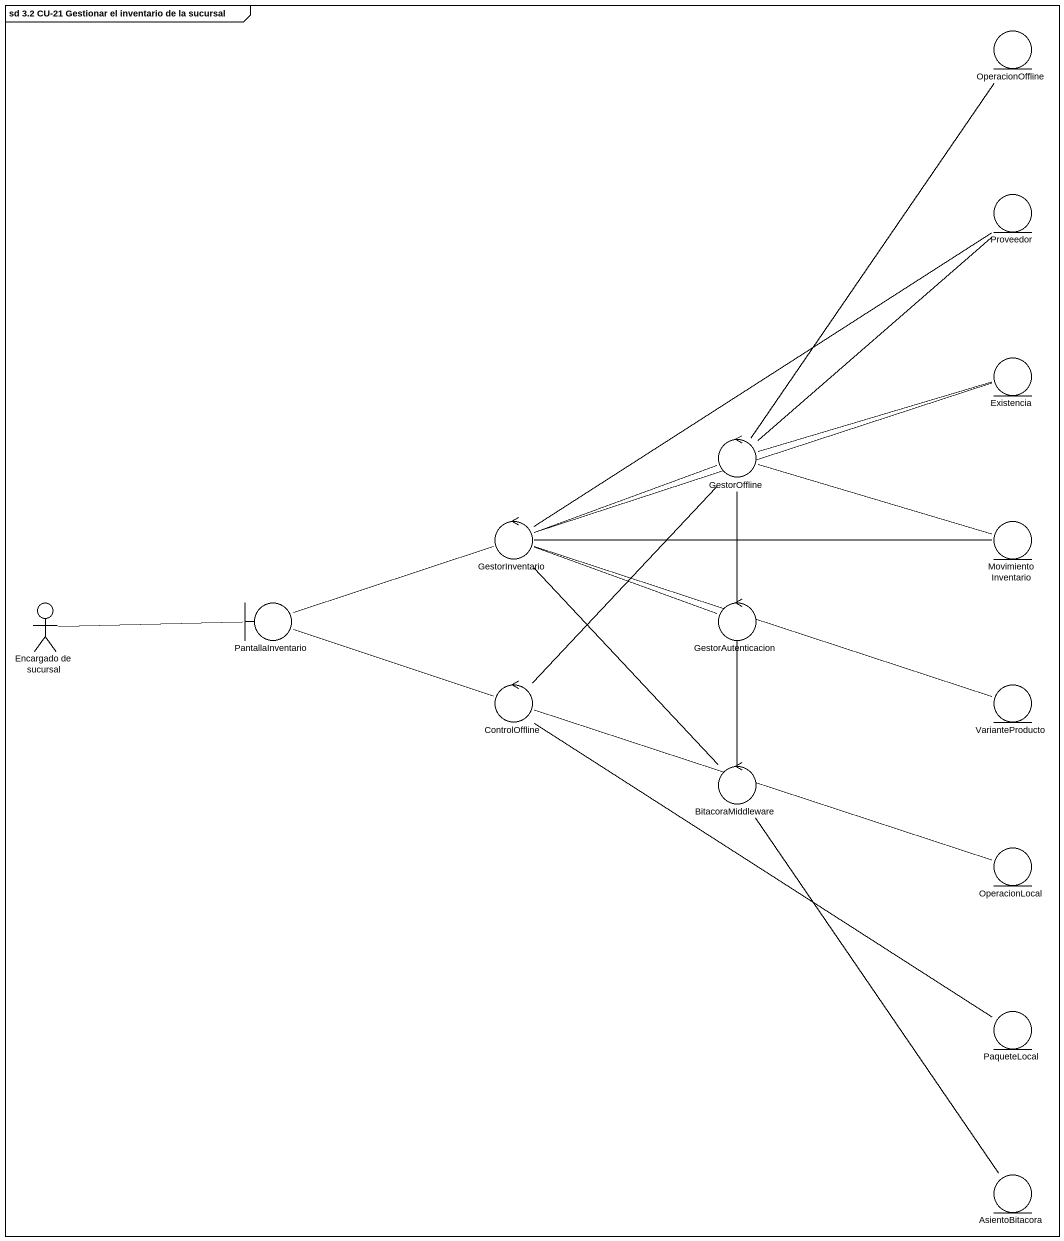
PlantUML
@startuml
mainframe sd 3.2 CU-21 Gestionar el inventario de la sucursal
entity OperacionOffline
entity Proveedor
entity Existencia
control GestorOffline
control GestorInventario
entity MovimientoInventario
actor "Encargado de sucursal" as Encargado_de_sucursal
boundary PantallaInventario
control GestorAutenticacion
control ControlOffline
entity VarianteProducto
control BitacoraMiddleware
entity OperacionLocal
entity PaqueteLocal
entity AsientoBitacora
Existencia -left- GestorOffline
Existencia -left- GestorInventario
GestorOffline -up- OperacionOffline
GestorOffline -up- Proveedor
GestorOffline -right- MovimientoInventario
GestorInventario -up- Proveedor
GestorInventario -right- GestorOffline
GestorInventario -right- MovimientoInventario
GestorInventario -left- PantallaInventario
GestorInventario -right- VarianteProducto
Encargado_de_sucursal -right- PantallaInventario
GestorAutenticacion -up- GestorOffline
GestorAutenticacion -left- GestorInventario
ControlOffline -up- GestorOffline
ControlOffline -left- PantallaInventario
ControlOffline -right- OperacionLocal
ControlOffline -- PaqueteLocal
BitacoraMiddleware -up- GestorOffline
BitacoraMiddleware -up- GestorInventario
AsientoBitacora -up- BitacoraMiddleware
@enduml
